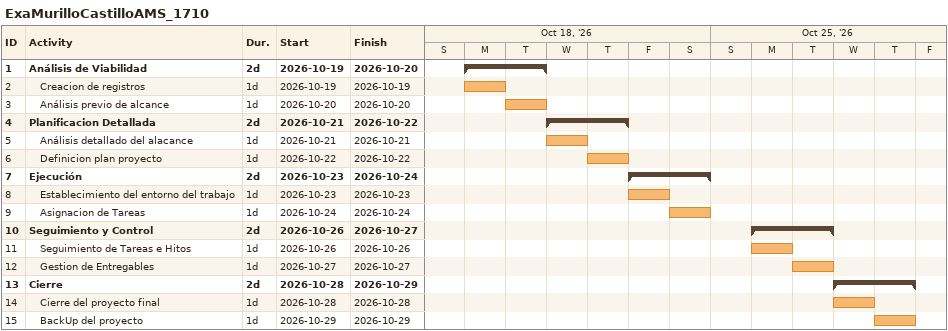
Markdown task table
ExaMurilloCastilloAMS_1710

| ID | Level | Task | Duration | Start | Finish |
|---|---|---|---|---|---|
| 1 | 1 | **Análisis de Viabilidad** | 2d | 2026-10-19 | 2026-10-20 |
| 2 | 2 | Creacion de registros | 1d | 2026-10-19 | 2026-10-19 |
| 3 | 2 | Análisis previo de alcance | 1d | 2026-10-20 | 2026-10-20 |
| 4 | 1 | **Planificacion Detallada** | 2d | 2026-10-21 | 2026-10-22 |
| 5 | 2 | Análisis detallado del alacance | 1d | 2026-10-21 | 2026-10-21 |
| 6 | 2 | Definicion plan proyecto | 1d | 2026-10-22 | 2026-10-22 |
| 7 | 1 | **Ejecución** | 2d | 2026-10-23 | 2026-10-24 |
| 8 | 2 | Establecimiento del entorno del trabajo | 1d | 2026-10-23 | 2026-10-23 |
| 9 | 2 | Asignacion de Tareas | 1d | 2026-10-24 | 2026-10-24 |
| 10 | 1 | **Seguimiento y Control** | 2d | 2026-10-26 | 2026-10-27 |
| 11 | 2 | Seguimiento de Tareas e Hitos | 1d | 2026-10-26 | 2026-10-26 |
| 12 | 2 | Gestion de Entregables | 1d | 2026-10-27 | 2026-10-27 |
| 13 | 1 | **Cierre** | 2d | 2026-10-28 | 2026-10-29 |
| 14 | 2 | Cierre del proyecto final | 1d | 2026-10-28 | 2026-10-28 |
| 15 | 2 | BackUp del proyecto | 1d | 2026-10-29 | 2026-10-29 |
